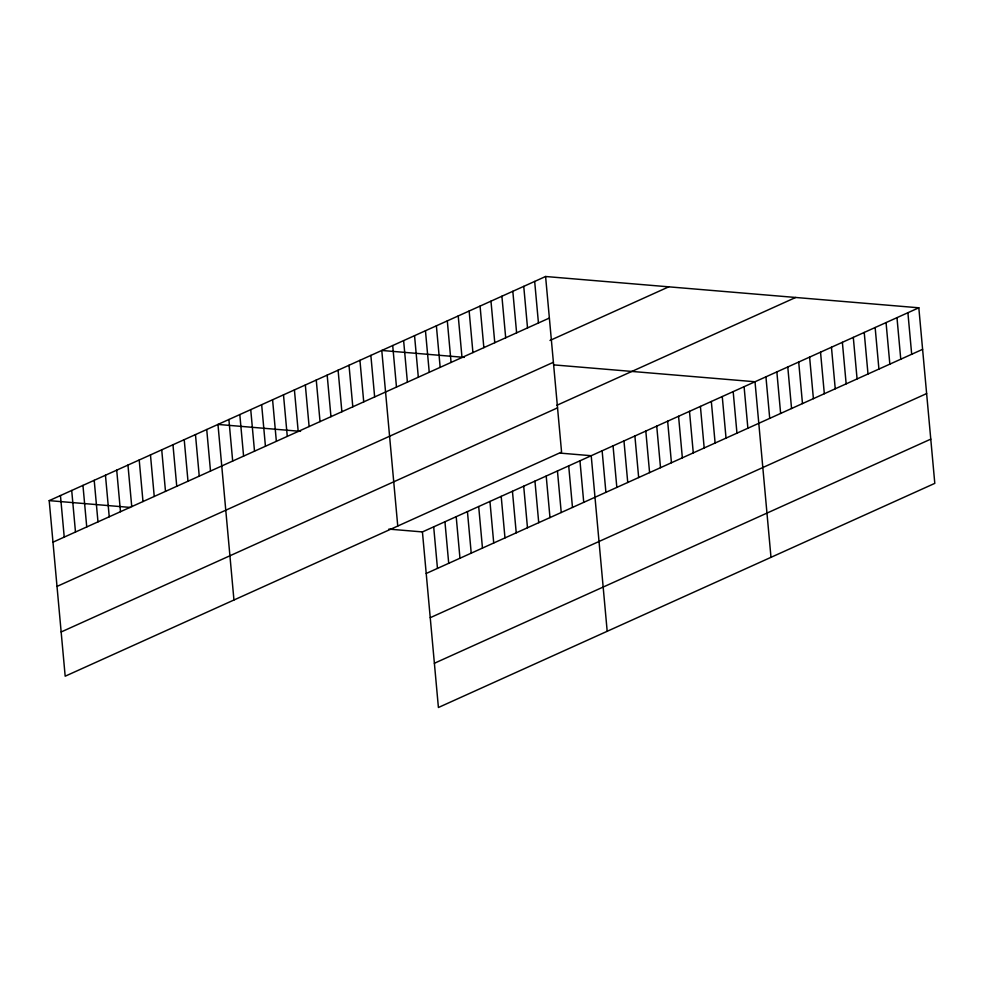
<?xml version="1.0" encoding="UTF-8"?>
<svg xmlns="http://www.w3.org/2000/svg" width="984" height="984" viewBox="0 0 984 984"><rect width="100%" height="100%" fill="white"/><g stroke="black" fill="none" stroke-linecap="round" stroke-linejoin="round"><path stroke-width="1.48" d="M545.591 276.504L561.569 452.074L65.178 676.205L49.2 500.635L545.591 276.504L918.822 307.795L934.8 483.365L438.409 707.496L422.431 531.926L918.822 307.795M52.976 542.184L549.367 318.053M549.995 340.452L668.751 286.836M57.011 586.415L553.389 362.284M556.772 405.334L795.65 297.476M61.156 631.974L557.547 407.856M426.22 573.475L922.598 349.345M430.242 617.694L926.633 393.575M434.387 663.265L930.778 439.135M464.362 357.389L381.78 350.464L397.757 526.034M553.98 364.904L755.011 381.755L770.989 557.325M300.55 431.349L217.968 424.436L233.946 600.006M560.413 453.132L591.212 455.715L607.189 631.285M49.2 500.635L130.38 507.437M388.84 529.109L422.431 531.926M907.9 312.728L911.688 354.277M896.977 317.66L900.766 359.209M886.055 322.592L889.844 364.142M875.145 327.524L878.921 369.062M864.223 332.444L867.999 373.994M853.3 337.377L857.076 378.926M842.378 342.309L846.154 383.858M831.455 347.241L835.244 388.791M820.533 352.174L824.321 393.723M809.611 357.106L813.399 398.655M798.701 362.038L802.477 403.588M787.778 366.971L791.554 408.508M776.856 371.891L780.632 413.44M765.933 376.823L769.722 418.372M744.089 386.687L747.877 428.237M733.178 391.62L736.954 433.169M722.256 396.552L726.032 438.101M711.334 401.484L715.11 443.034M700.411 406.417L704.187 447.954M689.489 411.337L693.277 452.886M678.566 416.269L682.355 457.818M667.644 421.201L671.432 462.751M656.734 426.133L660.51 467.683M645.811 431.066L649.588 472.615M634.889 435.998L638.665 477.548M623.967 440.93L627.743 482.48M613.044 445.863L616.833 487.4M602.122 450.783L605.91 492.332M579.957 460.795L583.733 502.344M568.703 465.875L572.479 507.424M557.448 470.955L561.237 512.504M534.669 281.436L538.445 322.986M546.206 476.035L549.982 517.584M523.746 286.369L527.522 327.918M534.952 481.114L538.728 522.664M512.824 291.301L516.612 332.85M523.697 486.207L527.473 527.744M501.901 296.233L505.69 337.783M512.443 491.287L516.231 532.824M490.979 301.166L494.767 342.703M501.2 496.367L504.976 537.904M480.069 306.098L483.845 347.635M489.946 501.446L493.722 542.983M469.147 311.018L472.923 352.567M478.691 506.526L482.467 548.063M458.224 315.95L462 357.499M467.437 511.606L471.225 553.143M447.302 320.882L451.078 362.432M456.195 516.686L459.971 558.236M436.379 325.815L440.168 367.364M444.94 521.766L448.716 563.315M425.457 330.747L429.245 372.296M433.686 526.846L437.462 568.395M414.547 335.679L418.323 377.229M403.624 340.612L407.401 382.149M392.702 345.544L396.478 387.081M370.857 355.396L374.646 396.946M359.935 360.328L363.723 401.878M349.012 365.261L352.801 406.81M338.102 370.193L341.878 411.743M327.18 375.125L330.956 416.675M316.258 380.058L320.034 421.607M305.335 384.99L309.111 426.527M294.413 389.91L298.201 431.459M283.49 394.842L287.279 436.392M272.58 399.775L276.356 441.324M261.658 404.707L265.434 446.256M250.736 409.639L254.512 451.189M239.813 414.572L243.589 456.121M228.891 419.504L232.679 461.053M206.726 429.516L210.502 471.053M195.472 434.596L199.248 476.133M184.217 439.676L187.993 481.213M172.963 444.756L176.751 486.305M161.72 449.836L165.496 491.385M150.466 454.916L154.242 496.465M139.211 459.995L142.988 501.545M127.957 465.075L131.745 506.625M116.715 470.155L120.491 511.705M105.46 475.235L109.236 516.784M94.206 480.315L97.982 521.864M82.951 485.395L86.74 526.944M71.709 490.475L75.485 532.024M60.454 495.555L64.231 537.104"/></g></svg>
